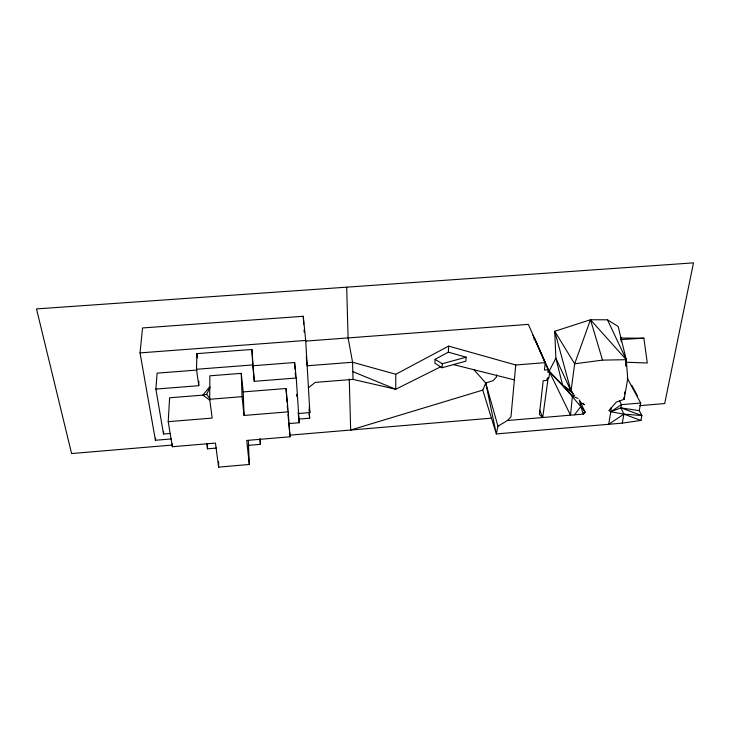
<?xml version="1.0" encoding="UTF-8"?>
<svg xmlns="http://www.w3.org/2000/svg" width="730" height="730" viewBox="0 0 730 730"><rect width="100%" height="100%" fill="white"/><g stroke="black" fill="none" stroke-linecap="round" stroke-linejoin="round"><path stroke-width="1.09" d="M548.166 378.012L542.709 417.524L539.388 414.467L543.211 380.713L546.907 380.412L547.171 378.167L548.933 378.021L549.617 372.2L547.847 372.346L548.148 369.745L544.416 370.046L545.255 362.646L515.745 364.982L448.621 346.102L395.806 374.271L395.715 389.254L353.01 379.39L315.223 382.392L308.434 387.767M168.219 421.675L212.174 418.08L209.702 399.264L209.866 375.813L241.247 373.368L243.209 391.919L244.057 415.461L288.186 411.848L290.029 436.786L246.731 440.445L249.304 464.472L218.608 467.136L215.45 443.083L172.335 446.724L168.219 421.675L169.606 397.786L202.876 395.131L206.663 394.282L210.094 387.192M216.472 448.065L207.466 448.822L207.512 444.47M170.227 433.456L163.502 434.012L155.882 389.072L198.77 385.695L198.861 381.179M198.77 385.695L196.507 369.27L196.89 353.63L251.923 349.469L254.286 381.325L296.252 378.021L299.218 422.734L289.071 423.573M435.071 359.306L434.943 363.275L442.134 367.738L465.868 361.158L466.087 357.189L448.357 352.161L435.071 359.306L442.289 363.75L466.087 357.189M442.134 367.738L442.289 363.75M448.357 352.161L448.621 346.102M625.966 366.433L626.267 359.689L618.155 326.465L607.488 319.804L590.479 319.749L554.727 331.292L555.886 358.165L562.574 385.038L585.551 412.231L583.261 414.092L507.423 420.516L497.96 426.192L496.318 433.948L622.288 423.126L640.958 420.443L641.889 415.571L639.261 410.652L640.684 403.033L627.262 378.195M172.335 446.724L172.508 443.429M624.278 397.029L624.159 399.292L616.339 402.084L608.847 410.607L610.809 411.766L623.885 414.12L641.889 415.571L620.874 407.86L610.809 411.766L608.729 424.294L623.885 414.12L640.958 420.443M625.966 365.347L626.267 359.689L607.488 319.804M163.502 434.012L163.639 431.841M624.305 397.193L624.159 399.292L627.727 378.797L626.267 359.689L590.479 319.749L574.665 363.796L570.997 391.098L573.214 393.726L572.42 396.18L570.495 415.178L549.106 371.232L555.886 358.165L570.997 391.098L572.521 392.329M624.533 394.027L624.688 391.919M171.294 438.94L155.435 440.263L155.6 438.082M155.882 389.072L157.105 373.139L196.835 370.073M496.564 374.937L496.391 377.154L492.978 380.713L485.742 383.022L482.786 390.112L496.318 433.948L485.742 383.022L473.697 369.398M611.174 407.586L610.809 411.766L621.422 404.648L640.684 403.033M515.745 364.982L510.973 416.857L507.423 420.516M155.435 440.263L140.023 352.891L142.56 327.952L303.26 316.273L305.697 340.454L309.867 412.596L298.698 413.509M534.123 339.496L534.314 337.598L549.617 372.2M622.288 423.126L623.885 414.12L620.874 407.86L621.422 404.648L619.368 400.66M574.519 414.832L580.834 406.491L579.282 399.93M209.702 386.818L202.876 395.131L209.683 400.058M440.856 366.706L395.715 389.254L352.818 371.625M573.214 393.726L562.574 385.038L549.106 371.232L572.42 396.18L574.775 395.14M482.786 390.112L350.674 430.025L349.25 378.979M626.267 359.689L602.533 360.118L574.665 363.796L554.727 331.292L570.997 391.098L562.574 385.038M248.008 445.382L260.4 444.333L260.099 438.949M172.563 445.035L71.595 453.549L36.5 308.909L693.5 262.864L664.683 403.562L639.745 405.661M289.409 435.19L491.235 418.18M298.406 419.111L309.648 418.18L309.128 409.183M243.209 391.919L286.041 388.506L288.186 411.848M209.702 399.264L242.05 396.673L241.247 373.368M196.507 369.27L252.699 364.936L251.923 349.469M253.483 365.703L294.61 362.527L296.252 378.021M140.023 352.891L305.697 340.454M305.834 341.093L528.347 324.375L545.255 362.646M620.701 336.895L621.002 339.578L643.86 338.182L647.291 362.993L625.665 362.217M620.591 338.036L643.86 338.182M620.874 407.86L639.261 410.652M453.33 364.571L514.376 379.892M395.806 374.271L352.581 362.253L307.157 365.776L306.272 356.833M572.42 396.18L578.078 398.452M580.998 402.896L584.402 404.758L583.06 403.279M206.663 394.282L209.756 398.516M631.742 385.23L637.591 396.034M579.948 400.898L584.593 411.227L583.261 414.092L580.834 406.491M532.882 335.189L548.148 369.745M539.735 410.251L542.709 417.524M590.479 319.749L602.533 360.118M485.742 383.022L497.96 426.192M206.727 443.457L207.466 448.822M196.89 353.63L197.474 357.965M309.201 406.948L309.867 412.596M309.137 413.819L309.648 418.18M621.002 339.578L621.257 341.786M242.05 396.673L244.057 415.461M298.159 412.523L298.752 418.199M298.981 420.462L299.218 422.734M252.699 364.936L254.286 381.325M259.88 438.967L260.4 444.333M287.976 414.284L288.487 419.905M288.697 422.159L290.029 436.786M286.041 388.506L287.045 401.947M287.291 405.314L287.62 409.795M294.61 362.527L295.066 369.344M295.294 372.756L295.513 376.169M296.727 394.346L296.882 396.618M303.26 316.273L303.726 324.202M304.063 329.86L304.191 332.123M248.337 440.373L249.304 464.472M346.686 287.164L348.101 337.917L352.581 362.253L353.01 379.39M218.58 461.634L218.608 467.136"/></g></svg>
